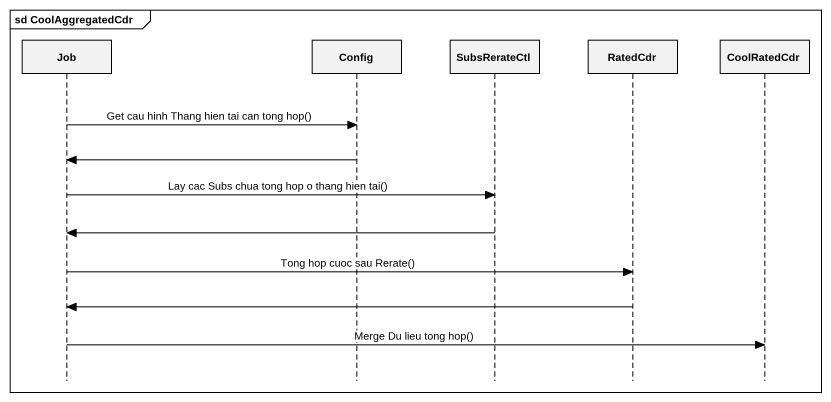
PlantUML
@startuml
mainframe sd CoolAggregatedCdr
hide footbox
participant Job
participant Config
participant SubsRerateCtl
participant RatedCdr
participant CoolRatedCdr

Job -> Config : Get cau hinh Thang hien tai can tong hop()
Config -> Job
Job -> SubsRerateCtl : Lay cac Subs chua tong hop o thang hien tai()
SubsRerateCtl -> Job
Job -> RatedCdr : Tong hop cuoc sau Rerate()
RatedCdr -> Job
Job -> CoolRatedCdr : Merge Du lieu tong hop()
@enduml
